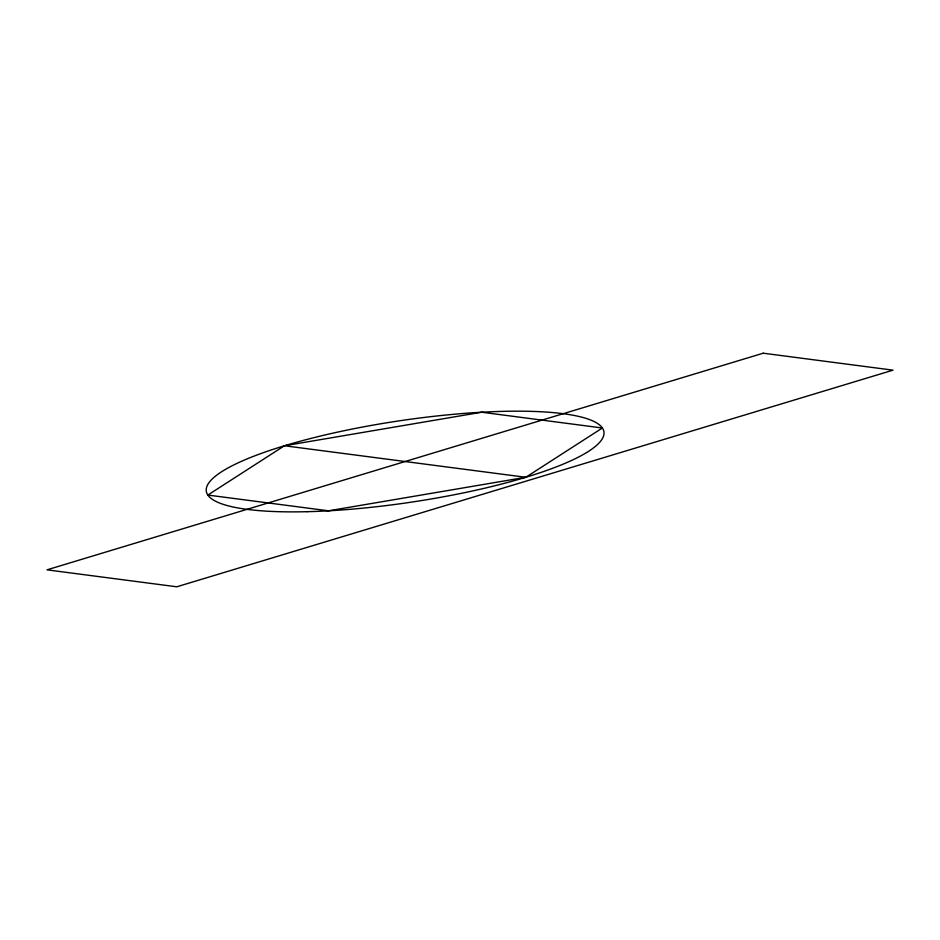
<?xml version="1.0" encoding="UTF-8"?>
<svg xmlns="http://www.w3.org/2000/svg" width="940" height="940" viewBox="0 0 940 940"><rect width="100%" height="100%" fill="white"/><g stroke="black" fill="none" stroke-linecap="round" stroke-linejoin="round"><path stroke-width="1.41" d="M284.444 445.76L207.858 495.063L328.518 510.82L525.777 477.285L602.375 427.994L481.703 412.225L284.444 445.76L525.777 477.285M763.221 353.205L47 569.84L176.779 586.795L893 370.16L763.221 353.205M307.274 511.689A201.007 41.101 -8.5 0 0 603.997 432.682A201.007 41.101 -8.5 0 0 304.066 440.202A201.007 41.101 -8.5 0 0 307.274 511.689"/></g></svg>
